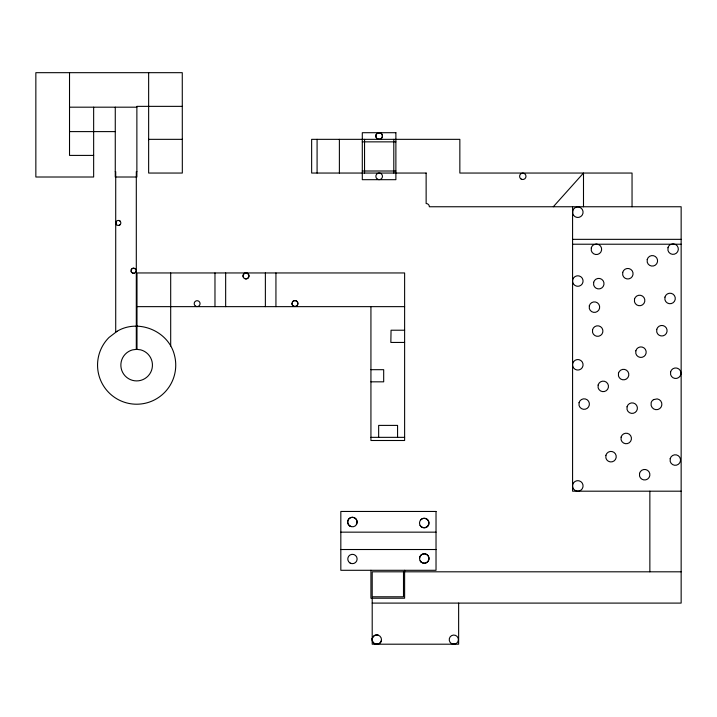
<?xml version="1.0" encoding="UTF-8"?>
<svg xmlns="http://www.w3.org/2000/svg" width="717" height="717" viewBox="0 0 717 717"><rect width="100%" height="100%" fill="white"/><g stroke="black" fill="none" stroke-linecap="round" stroke-linejoin="round"><path stroke-width="1.08" d="M136.302 326.074L136.992 326.02M572.578 280.831L572.731 279.675A5.261 5.261 0 0 1 580.833 276.726A5.261 5.261 0 0 1 580.833 285.348A5.261 5.261 0 0 1 572.731 282.399L572.578 281.252M572.578 364.594L572.731 363.438A5.261 5.261 0 0 1 580.833 360.49A5.261 5.261 0 0 1 580.833 369.112A5.261 5.261 0 0 1 572.731 366.163L572.578 365.016M572.578 485.714L572.731 484.558A5.261 5.261 0 0 1 580.833 481.609A5.261 5.261 0 0 1 580.833 490.231A5.261 5.261 0 0 1 572.731 487.282L572.578 486.135M131.103 270.112L131.363 269.493M136.024 271.429L135.37 272.568M553.3 206.756L583.495 173.048L583.495 206.756M120.133 224.672L118.986 225.335M131.767 268.965L132.295 268.561M653.599 399.593L657.166 398.903A5.422 5.422 0 0 1 661.155 406.987A5.422 5.422 0 0 1 652.165 407.579L651.144 405.517L651.144 402.793A5.261 5.261 0 0 1 653.599 399.593L653.644 399.701M132.905 268.31L133.568 268.221M134.222 273.231L132.905 273.231M454.901 644.09L452.526 644.045M182.324 106.358L136.875 106.358L136.875 177.009L115.267 177.009L115.267 107.183M69.522 107.183L136.875 107.183M69.522 131.605L115.267 131.605M182.468 139.34L148.616 139.34L148.643 139.806M362.3 141.858L395.883 141.858M93.649 155.41L69.522 155.41L69.522 72.677M362.3 171.005L395.883 171.005M115.267 171.677L115.715 171.677L115.715 332.321M136.875 171.677L136.302 171.677L136.302 349.376L136.992 349.376L136.992 272.953L404.621 272.953L404.621 440.498L370.931 440.498L370.931 306.643M426.14 173.048L311.644 173.048L311.644 139.34L459.848 139.34L459.848 173.048L632.044 173.048L632.044 206.756M572.578 239.344L681.15 239.344M572.578 244.219L681.15 244.219M136.992 306.643L404.621 306.643M404.621 330.214L391.052 330.214L390.846 342.439L404.621 342.439M370.931 369.685L383.685 369.685L383.685 381.829L370.931 381.829M370.931 437.343L404.621 437.343M681.15 491.19L572.578 491.19L572.578 206.756M340.826 532.157L436.026 532.157M340.826 549.518L436.026 549.518M681.15 571.808L372.204 571.808L372.204 596.795L403.492 596.795L403.492 571.808M372.204 603.096L681.15 603.096L681.15 206.756L429.358 206.756A3.209 3.209 0 0 0 426.14 203.538L426.131 173.03M118.986 220.415L120.133 221.069M134.841 268.561L135.773 269.493M131.103 271.429L131.363 272.048M649.862 491.19L649.862 571.808M458.638 603.096L458.638 644.198L372.204 644.198L372.204 597.844M404.621 570.293L404.621 598.22L370.931 598.22L370.931 570.293M397.568 437.343L397.568 425.396L378.657 425.396L378.657 437.343M393.794 139.34L393.794 173.048M364.55 139.34L364.55 173.048M339.383 139.34L339.383 173.048M317.084 139.34L317.084 173.048M275.937 272.953L275.937 306.643M265.371 272.953L265.371 306.643M225.658 272.953L225.658 306.643M214.975 272.953L214.975 306.643M170.691 272.953L170.691 346.006M148.643 72.677L148.643 173.048L182.324 173.048L182.27 72.677L35.85 72.677L35.85 177.009L93.649 177.009L93.649 107.183M116.118 224.143A2.545 2.545 0 0 1 116.118 221.598M243.448 277.38A2.931 2.931 0 0 1 245.483 273.025A2.931 2.931 0 0 1 248.88 276.421A2.931 2.931 0 0 1 244.524 278.456M292.366 302.045A2.931 2.931 0 0 1 297.152 301.633A2.931 2.931 0 0 1 295.906 306.276A2.931 2.931 0 0 1 291.971 303.515M351.079 526.484A4.678 4.678 0 0 1 347.888 520.363A4.678 4.678 0 0 1 354.261 517.728A4.678 4.678 0 0 1 356.34 524.306M419.553 558.498A4.678 4.678 0 0 1 425.835 554.098A4.678 4.678 0 0 1 427.825 561.51A4.678 4.678 0 0 1 420.18 560.837M420.78 519.682A4.678 4.678 0 0 1 427.673 519.986A4.678 4.678 0 0 1 426.767 526.825A4.678 4.678 0 0 1 420.037 525.337M381.39 640.72A4.678 4.678 0 0 1 375.663 644.027A4.678 4.678 0 0 1 372.356 638.291A4.678 4.678 0 0 1 378.083 634.984M372.231 638.578L372.311 640.998A4.687 4.687 0 0 0 375.735 644.198L378.155 644.126A4.687 4.687 0 0 0 379.992 636.221A4.687 4.687 0 0 0 372.231 638.578M572.731 210.852L572.731 213.576A5.261 5.261 0 0 0 580.833 216.525A5.261 5.261 0 0 0 580.833 207.903A5.261 5.261 0 0 0 572.731 210.852M591.292 247.921L591.292 250.645A5.261 5.261 0 0 0 599.582 253.46A5.261 5.261 0 0 0 599.009 244.721L596.374 244.022L593.739 244.721A5.261 5.261 0 0 0 591.292 247.921M589.32 305.783L589.32 308.507A5.261 5.261 0 0 0 597.422 311.456A5.261 5.261 0 0 0 597.422 302.834A5.261 5.261 0 0 0 589.32 305.783M593.658 282.292L593.658 285.016A5.261 5.261 0 0 0 601.769 287.965A5.261 5.261 0 0 0 601.769 279.343A5.261 5.261 0 0 0 593.658 282.292M579.049 402.712L579.049 405.437A5.261 5.261 0 0 0 587.151 408.385A5.261 5.261 0 0 0 587.151 399.763A5.261 5.261 0 0 0 579.049 402.712M592.556 329.703L592.556 332.428A5.261 5.261 0 0 0 600.658 335.377A5.261 5.261 0 0 0 600.658 326.746A5.261 5.261 0 0 0 592.556 329.703M598.13 385.029L598.13 387.754A5.261 5.261 0 0 0 606.232 390.702A5.261 5.261 0 0 0 606.232 382.08A5.261 5.261 0 0 0 598.13 385.029M622.723 272.352L622.723 275.077A5.261 5.261 0 0 0 630.826 278.026A5.261 5.261 0 0 0 630.826 269.404A5.261 5.261 0 0 0 622.723 272.352M605.892 455.313L605.892 458.038A5.261 5.261 0 0 0 613.994 460.986A5.261 5.261 0 0 0 613.994 452.364A5.261 5.261 0 0 0 605.892 455.313M618.475 373.216L618.475 375.941A5.261 5.261 0 0 0 626.577 378.89A5.261 5.261 0 0 0 626.577 370.268A5.261 5.261 0 0 0 618.475 373.216M634.5 299.106L634.5 301.83A5.261 5.261 0 0 0 642.602 304.779A5.261 5.261 0 0 0 642.602 296.157A5.261 5.261 0 0 0 634.5 299.106M621.101 437.11L621.101 439.835A5.261 5.261 0 0 0 629.203 442.783A5.261 5.261 0 0 0 629.203 434.161A5.261 5.261 0 0 0 621.101 437.11M627.052 406.781L627.052 409.506A5.261 5.261 0 0 0 635.163 412.454A5.261 5.261 0 0 0 635.163 403.832A5.261 5.261 0 0 0 627.052 406.781M647.236 259.464L647.236 262.189A5.261 5.261 0 0 0 655.338 265.138A5.261 5.261 0 0 0 655.338 256.516A5.261 5.261 0 0 0 647.236 259.464M635.836 350.81L635.836 353.535A5.261 5.261 0 0 0 643.947 356.483A5.261 5.261 0 0 0 643.947 347.862A5.261 5.261 0 0 0 635.836 350.81M656.754 329.354L656.754 332.079A5.261 5.261 0 0 0 664.856 335.027A5.261 5.261 0 0 0 664.856 326.405A5.261 5.261 0 0 0 656.754 329.354M667.984 247.732L667.984 250.457A5.261 5.261 0 0 0 676.274 253.271A5.261 5.261 0 0 0 675.701 244.533L673.075 243.834L670.44 244.533A5.261 5.261 0 0 0 667.984 247.732M639.546 473.345L639.546 476.07A5.261 5.261 0 0 0 647.648 479.019A5.261 5.261 0 0 0 647.648 470.397A5.261 5.261 0 0 0 639.546 473.345M664.946 297.107L664.946 299.831A5.261 5.261 0 0 0 673.048 302.78A5.261 5.261 0 0 0 673.048 294.158A5.261 5.261 0 0 0 664.946 297.107M670.61 371.854L670.61 374.579A5.261 5.261 0 0 0 678.721 377.527A5.261 5.261 0 0 0 678.721 368.905A5.261 5.261 0 0 0 670.61 371.854M670.189 458.683L670.189 461.407A5.261 5.261 0 0 0 678.291 464.356A5.261 5.261 0 0 0 678.291 455.725A5.261 5.261 0 0 0 670.189 458.683M117.104 331.263L109.002 337.474A39.094 39.094 0 0 0 126.533 402.882A39.094 39.094 0 0 0 174.41 354.996C168.45 330.958 138.318 318.482 117.104 331.263M136.651 349.331L132.564 349.869A15.783 15.783 0 0 0 123.718 374.175A15.783 15.783 0 0 0 149.584 374.175A15.783 15.783 0 0 0 140.738 349.869L136.651 349.331M379.436 132.699L378.567 132.744A3.334 3.334 0 0 0 378.056 139.161L379.777 139.304A3.334 3.334 0 0 0 380.288 132.878L379.436 132.699M395.883 132.708L362.3 132.708L362.3 179.68L395.883 179.68L395.883 132.708M436.026 511.463L340.826 511.463L340.826 570.293L436.026 570.293L436.026 511.463M377.509 179.214A3.316 3.316 0 0 0 382.475 176.346A3.316 3.316 0 0 0 377.509 173.478A3.316 3.316 0 0 0 377.509 179.214M195.66 306.177A2.931 2.931 0 0 0 200.061 303.641A2.931 2.931 0 0 0 195.66 301.095A2.931 2.931 0 0 0 195.66 306.177M244.354 278.411A2.967 2.967 0 0 0 248.96 276.108A2.967 2.967 0 0 0 244.667 273.276A2.967 2.967 0 0 0 244.354 278.411M293.298 306.042A2.967 2.967 0 0 0 297.913 303.775A2.967 2.967 0 0 0 293.647 300.907A2.967 2.967 0 0 0 293.298 306.042M421.022 526.601A4.813 4.813 0 0 0 428.99 524.136A4.813 4.813 0 0 0 422.878 518.472A4.813 4.813 0 0 0 421.022 526.601M349.681 525.884A4.75 4.75 0 0 0 357.209 522.568A4.75 4.75 0 0 0 350.568 517.701A4.75 4.75 0 0 0 349.681 525.884M421.121 562.083A4.768 4.768 0 0 0 428.963 559.484A4.768 4.768 0 0 0 422.797 553.999A4.768 4.768 0 0 0 421.121 562.083M350.111 563.042A4.678 4.678 0 0 0 357.129 558.991A4.678 4.678 0 0 0 350.111 554.94A4.678 4.678 0 0 0 350.111 563.042M376.739 138.345A3.307 3.307 0 0 0 382.278 136.866A3.307 3.307 0 0 0 378.226 132.806A3.307 3.307 0 0 0 376.739 138.345M521.196 179.089A3.191 3.191 0 0 0 525.982 176.328A3.191 3.191 0 0 0 521.196 173.559A3.191 3.191 0 0 0 521.196 179.089M116.566 224.762A2.518 2.518 0 0 0 120.761 223.57A2.518 2.518 0 0 0 117.633 220.531A2.518 2.518 0 0 0 116.566 224.762M132.179 272.801A2.554 2.554 0 0 0 136.158 270.865A2.554 2.554 0 0 0 132.502 268.391A2.554 2.554 0 0 0 132.179 272.801M451.432 643.561A4.589 4.589 0 0 0 458.396 639.734A4.589 4.589 0 0 0 451.593 635.62A4.589 4.589 0 0 0 451.432 643.561"/></g></svg>
